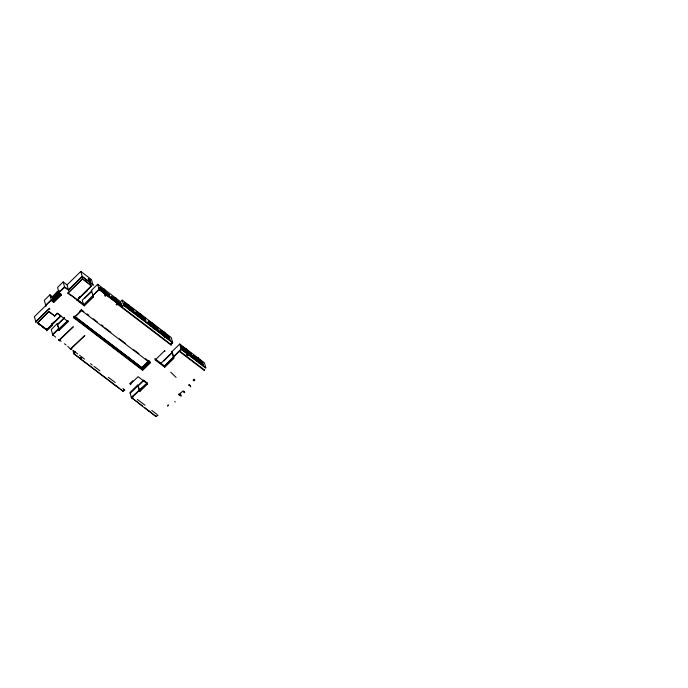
<?xml version="1.0" encoding="UTF-8"?>
<svg xmlns="http://www.w3.org/2000/svg" width="688" height="688" viewBox="0 0 688 688"><rect width="100%" height="100%" fill="white"/><g stroke="black" fill="none" stroke-linecap="round" stroke-linejoin="round"><path stroke-width="1.03" d="M54.911 297.904L56.373 296.115L54.851 297.852M141.53 367.77L145.254 364.511M145.478 364.038L145.865 365.62L145.761 363.935M148.677 361.346L145.658 363.857L146.14 365.345L149.7 361.544M60.785 294.06L53.217 301.43L51.789 296.184L49.966 294.791L44.324 300.295L45.976 306.366M68.697 290.938L67.046 284.866L63.184 281.917L57.543 287.421L59.185 293.484L61.215 295.032L53.638 302.41L51.617 300.862L49.966 294.791M58.919 290.439L52.099 297.078M52.314 297.053L53.389 301L52.314 297.053L54.017 295.384L54.954 299.314M52.537 298.145C60.991 290.869 50.8 293.862 54.911 299.177M56.407 294.541L55.952 293.329C59.056 286.939 59.211 301.705 58.033 292.959M58.987 290.542L57.758 291.583L58.652 295.53M52.494 298.016L54.386 296.511M56.003 294.593L54.3 296.261L55.135 299.134M56.235 294.369L58.119 292.71M52.632 298.222L56.141 294.808L56.898 297.586M45.657 305.205L51.308 299.701L53.208 301.172L60.63 293.948M58.876 292.331L64.517 286.827L68.379 289.777L82.164 276.344L92.828 284.479M58.962 292.667L64.612 287.171L68.473 290.112L82.259 276.679L92.923 284.823M67.046 284.866L80.831 271.433L91.495 279.569L93.147 285.64M56.674 295.823L58.394 294.309M59.589 292.976L58.6 294.197L59.71 293.122M54.662 297.956L53.002 299.572M54.765 297.766L56.468 296.193M58.506 294.129L59.693 293.054M53.114 301.103L60.535 293.871M53.544 302.333L61.112 294.954L60.991 294.215L53.32 301.516L53.638 302.41M35.733 321.588L49.519 308.155M35.828 321.924L49.613 308.491L49.837 309.308M45.958 329.182L46.345 328.546L45.958 329.182L37.556 322.612L48.96 311.501L54.739 316.076L57.379 313.238L54.679 315.869M70.855 295.444L67.914 293.036L82.508 278.812L90.85 285.176L90.369 285.907L90.85 285.176M37.616 322.818L48.96 311.501M67.966 293.243L82.508 278.812M89.294 281.031L88.21 279.749L89.586 280.644L89.904 281.805M89.999 281.727L90.584 281.306L88.657 279.835L88.305 278.545L90.231 280.007L89.509 281.194M52.314 323.472L53.836 321.984M78.441 298.016L79.963 296.528M52.271 323.919L52.297 325.433L46.707 330.885L46.492 330.068M60.733 315.792L47.128 329.311L60.733 315.792L57.379 313.238M77.228 299.985L91.048 286.26L77.228 299.985L71.045 295.264M52.297 325.433L51.772 325.028L60.931 316.102L68.155 321.623L58.996 330.541L58.153 328.984L58.996 330.541M110.794 297.044L114.922 300.14L115.661 299.418L111.422 296.184L111.981 298.231L116.22 301.464L116.865 303.743L171.26 345.256L171.037 344.439L99.089 289.528L92.768 295.685L93.516 296.906L84.357 305.833L77.133 300.321L86.292 291.394L86.826 291.798L86.602 290.981M57.147 323.747L59.013 329.062L57.147 323.747L51.23 329.518L52.873 335.589M93.516 296.906L91.341 290.431L97.662 284.273L103.716 288.9L104.198 290.671L103.381 291.385L99.218 288.16L99.958 287.438L104.198 290.671M57.68 324.151L64.603 317.417M57.93 324.418L64.543 317.976M84.925 298.11L91.71 291.497M52.563 334.428L58.48 328.658M58.678 329.389L67.837 320.462M83.609 305.094L98.995 289.184L121.871 306.642L123.53 305.016L172.611 342.469M93.293 296.089L84.134 305.016L70.984 295.066M79.791 311.191L81.304 309.72L83.841 311.655M73.96 317.908L81.528 310.537L81.304 309.72M103.716 288.9L104.559 289.416L106.21 295.479L105.393 296.279L104.628 295.685L105.445 294.894L103.793 288.822M99.958 287.438L100.517 289.485L109.762 296.537L109.211 294.49L104.972 291.256L104.559 289.416M76.764 318.123L77.443 319.653M76.85 318.458C79.567 319.722 73.934 318.174 81.089 321.537M77.77 319.903L77.245 318.389L74.27 316.437M74.218 317.245L77.297 319.378M77.667 319.671L80.539 322.061M105.049 293.81L105.823 294.395M59.392 339.64L59.71 340.801L58.867 340.285L73.324 326.723L59.968 339.709L60.449 340.078L59.632 340.87L59.314 339.717M80.806 321.477L81.399 322.835M81.21 321.571L81.82 322.99L81.373 321.915M108.781 296.373L108.472 295.212L109.211 294.49M81.15 322.328L80.823 321.124L81.339 322.474M81.717 322.758L85.544 325.837M81.812 322.827L81.296 321.485M84.787 324.306L85.45 325.923M84.951 324.641L85.639 326.069L89.5 329.01L89.001 327.729M85.123 324.555L81.356 321.846M85.424 324.736L85.957 325.992M112.892 298.429L113.391 300.269M85.295 325.493L84.873 324.211M115.661 299.418L115.257 297.577L120.538 301.731L121.965 306.986L123.625 305.36L122.197 300.106L120.538 301.731M116.943 303.675L116.091 304.431L116.857 305.025L117.674 304.234L116.023 298.162L116.435 300.002L115.687 300.725L119.927 303.958L120.245 305.119M89.165 327.651L85.407 324.934M89.302 327.755L89.913 329.174M89.474 327.832L89.818 328.941M89.251 328.511C88.159 325.157 90.369 331.478 88.924 327.307M89.913 329.01L92.682 331.341M117.734 302.342L118.31 304.019M117.829 302.41L118.405 304.096M71.105 349.624L71.913 348.833L71.457 348.481L84.822 335.495L70.331 349.04L71.174 349.556M119.85 303.958L120.667 303.245L116.435 300.002M93.052 330.403L93.396 331.668M92.94 330.687L93.74 332.244L97.601 335.194L96.931 333.577M93.215 330.739L89.457 328.03M93.353 330.842L93.964 332.261M75.439 351.886L73.771 353.512L75.706 354.991M104.843 377.617L73.865 353.847L75.525 352.23L73.238 350.484M125.895 305.618L126.489 307.373M97.103 333.912L97.782 335.34L101.738 338.195M126.016 305.764L126.583 307.45M97.404 333.938L98.014 335.357M97.644 334.119L101.549 336.939L102.065 338.444M97.541 334.832L97.025 333.482M148.651 322.285L151.885 324.753L152.702 324.039L152.555 323.145L153.906 328.468L130.565 310.658L129.215 305.334L122.197 300.106M98.109 335.262L97.498 333.843M128.389 308.129L127.865 306.263L128.604 308.989M124.537 303.881L127.779 306.349L128.596 305.635L124.356 302.402L125.173 305.403L134.409 312.455L133.592 309.454L129.361 306.229L129.215 305.334M127.994 307.175L124.046 303.993M128.114 307.312L123.874 304.079M101.059 336.673L101.643 338.281M101.532 337.034C100.594 337.808 104.808 338.831 106.107 341.377M129.705 309.729L130.479 310.314M80.685 357.502L79.963 358.637L80.737 359.222L81.451 358.087M101.403 337.782L101.076 336.578L101.497 337.851M123.625 305.36L130.643 310.58M101.97 338.212L105.789 341.282M133.592 309.454L132.784 310.176L129.55 307.708M133.008 310.993L129.86 308.43M133.042 311.131L129.645 308.327M105.109 339.76L105.883 341.515L109.684 344.103M105.582 340.121L106.115 341.532L105.668 340.457M105.539 340.938L105.126 339.666L105.694 341.377M137.505 314.485L138.099 316.231M137.617 314.622L138.193 316.308M109.839 344.378L109.246 342.762L109.504 344.12M109.246 343.183L110.028 344.679M109.435 343.166L105.651 340.388M142.253 319.447L140.825 314.192L129.138 305.403M109.727 343.286L110.166 344.628L109.641 343.114M109.745 344.301L109.168 342.753M140.825 314.192L152.478 323.222M110.157 344.464L113.701 347.483M139.604 316.033L135.656 312.851M139.647 316.17L135.579 312.851M113.296 345.849L113.64 347.122M141.315 318.587L142.081 319.18M113.202 346.202L113.984 347.698L117.932 350.553M113.46 346.193L109.702 343.475M113.606 346.296L114.208 347.715M113.769 346.632L114.079 347.775L113.692 346.21M140.971 315.087L145.211 318.32L144.394 319.034L140.343 315.947M144.618 319.851L141.47 317.297M144.652 319.989L141.255 317.185M117.184 349.022L117.846 350.648M117.442 349.014L118.035 350.794L121.896 353.735L121.286 352.316M117.51 349.28L113.752 346.571M117.82 349.461L118.259 350.803M118.026 349.513L121.492 352.531M117.691 350.209L117.27 348.936M118.353 350.717L117.743 349.298M121.699 352.48L122.18 353.95L121.871 352.815M121.939 352.66L125.844 355.481L126.36 356.986M121.742 353.305L121.398 352.032L121.982 353.649M122.309 353.735L125.904 356.53M164.036 332.046L165.464 337.292L154.68 329.062L153.329 323.738L164.036 332.046L163.761 334.308L159.711 331.22M152.108 325.57L148.152 322.397M125.336 355.404L126.265 356.754M153.071 328.855L153.94 328.099L154.585 328.718M125.827 355.576L126.265 356.917M126.007 355.558L129.963 358.577M125.921 355.911L126.222 357.046M125.887 356.47L125.371 355.12L125.844 356.754M155.127 327.823L155.608 329.595M154.68 329.062L153.983 328.4M153.974 326.834L157.113 329.397L156.898 328.58L157.715 327.858L158.524 330.859L149.279 323.807L148.47 320.806L152.702 324.039M157.156 329.535L153.759 326.731M129.404 358.302L130.084 359.833M129.49 358.637L130.402 359.919M129.972 358.732L130.41 360.073L129.886 358.568M129.748 359.411L129.421 358.207L129.989 359.755M130.307 359.841L133.979 362.645M161.568 332.846L162.256 334.669M133.446 361.656L134.134 362.92M133.73 361.707L129.946 358.93M133.85 361.75L134.461 363.169L134.014 362.086M133.79 362.499L133.541 361.303L134.04 362.851M164.26 332.863L160.02 329.629L160.837 332.622L170.082 339.683L169.274 336.681L165.034 333.448L164.114 331.969M138.185 366.007L134.358 362.937M163.701 334.531L159.633 331.212M115.532 385.512L122.937 391.3L124.459 389.821M164.63 337.67L165.447 336.879L166.143 337.541M115.627 385.856L104.911 377.549M137.428 364.477L138.09 366.102M137.591 364.821L138.279 366.24L142.046 369.009L145.813 365.414L145.271 364.15M137.763 364.735L133.997 362.017M166.591 336.733L167.261 338.496M137.901 364.838L138.374 366.317M138.064 364.915L138.598 366.171M171.037 344.439L172.697 342.813L166.238 337.877L164.888 332.562M137.935 365.663L137.514 364.391M168.672 338.221L168.543 337.309L168.981 339.27M169.274 336.681L168.534 337.404L164.501 334.222M168.715 338.35L165.533 335.658M168.792 338.358L165.318 335.546M145.366 364.064L148.634 360.873M141.547 367.839L145.366 364.227M145.46 364.133L148.728 360.951M145.435 364.33L141.771 368.003L138.047 365.113M145.572 364.115L149.227 360.641M145.555 364.468L141.952 367.977L74.364 316.351M141.891 368.682L141.565 367.478L142.046 369.009M145.959 365.526L142.399 368.742L142.063 367.53M142.167 369.052L149.795 361.613M145.598 358.792L149.829 362.017L142.261 369.396L73.736 317.091M142.571 370.282L150.139 362.903L81.442 310.469L73.865 317.847L142.571 370.282L142.347 369.465M130.471 383.534L130.78 384.695L130.032 383.465L132.87 380.696M122.937 391.3L124.365 389.477M170.891 344.06L172.052 343.011M130.256 384.291L138.073 376.671L147.602 383.947L139.784 391.567L137.609 385.091L129.98 392.521L131.408 397.776L138.133 402.635M164.716 350.596L164.939 351.413L164.406 351.009L155.247 359.927L164.785 367.211L173.944 358.285L171.759 351.809L179.749 344.034L185.794 348.644L187.222 353.899M139.784 391.567L138.142 385.495L143.439 380.326M160.493 363.72L172.292 352.213L171.759 351.809M130.204 393.338L137.832 385.908L138.365 386.312M138.477 385.667L143.74 380.541M163.873 360.925L172.181 352.824M181.133 348.979L164.466 366.05L164.785 367.211M131.408 397.776L147.387 383.13M179.749 344.034L181.176 349.28L164.561 366.386L155.024 359.11M183.524 349.504L182.088 348.558M185.794 348.644L186.646 349.16L188.065 354.415L187.256 355.206L186.388 354.277M186.095 349.392L185.201 350.183L181.959 347.707M186.861 349.986L186.646 349.16M185.425 351L185.287 350.089L181.976 347.509M186.482 354.621L187.299 353.83L185.872 348.575M188.443 353.408L190.559 354.87L186.517 351.783M187.901 354.148L187.256 355.206M186.474 351.645C190.249 355.834 190.481 352.419 191.195 356.917L191.84 356.289L191.032 353.288L181.778 346.227L181.133 346.864L181.778 346.227L182.595 349.229L191.84 356.289L191.066 356.874M202.659 365.724L203.442 365.139L202.625 362.137L193.38 355.085L192.64 355.799L197.645 359.626M197.396 360.951L196.888 358.938L197.619 358.319L197.465 357.425L198.239 358.018L199.589 363.333L205.841 368.106L204.413 362.86L198.239 358.018M193.87 357.287L197.017 359.85L196.794 359.033L197.688 358.242M198.462 358.835L198.161 358.087M148.892 410.968L156.038 416.567L157.707 414.941L157.93 415.767M198.729 362.404L199.494 362.997M148.978 411.312L138.228 402.979M181.176 349.28L198.823 362.748L197.465 357.425M200.139 362.335L200.707 364.021M198.884 361.114L202.023 363.668L201.799 362.851L202.625 362.137M180.342 395.66L178.975 394.783L182.767 391.085L183.945 392.151L183.636 390.99L184.401 391.575M179.929 394.594L180.798 395.093M183.73 391.326L184.04 392.057M181.942 349.857L182.595 349.229L181.821 349.814M193.414 358.663L194.197 358.078L193.38 355.085M99.829 289.975L100.517 289.485M116.306 302.548L116.986 302.049L121.226 305.283L120.667 303.245M129.49 309.72L130.178 309.222L130.565 310.658M141.1 318.578L141.788 318.088M152.831 327.531L153.519 327.041L153.906 328.468M165.163 336.939L165.851 336.449L166.238 337.877M152.555 323.145L153.329 323.738M164.81 332.631L171.269 337.559L172.697 342.813M186.568 349.237L197.396 357.502M124.554 303.683L127.942 306.272M128.716 306.857L132.956 310.09L133.524 312.189M136.164 312.541L139.552 315.13M140.326 315.715L144.566 318.948L145.134 321.055M148.668 322.079L152.057 324.667L152.495 326.834M152.831 325.261L157.062 328.494L157.423 330.446M160.227 330.902L163.615 333.491L164.389 336.355M164.389 334.076L168.62 337.318M186.99 351.327L190.378 353.916L191.032 353.288L190.284 354.01L186.895 351.422M192.726 355.713L196.966 358.947L197.508 360.942M198.583 360.177L201.971 362.765M123.823 303.176L127.856 306.358M129.473 307.596L132.861 310.185L133.429 312.283M136.069 312.627L139.466 315.216L139.982 317.125M140.438 315.861L144.471 319.043M147.937 321.58L151.962 324.762M160.304 331.014L163.52 333.585M181.89 347.595L186.052 350.777M198.488 360.271L201.885 362.86L202.754 365.629M136.147 312.748L139.38 315.216L140.206 314.493L135.966 311.26L136.783 314.261L146.028 321.322L145.211 318.32M153.656 326.103L156.898 328.58M161.018 331.728L163.443 333.577M164.406 334.308L168.448 337.395M186.973 351.534L190.206 354.002M192.752 355.945L196.794 359.033M198.565 360.383L201.799 362.851M182.277 348.438L185.511 350.906M148.075 322.388L152.315 325.622L150.801 324.684M182.036 348.472L185.631 351.052L184.178 350.158M193.629 357.321L197.224 359.901L193.681 357.407M198.643 361.14L202.229 363.72L198.694 361.234M135.596 313.083L136.886 314.063M141.246 317.392L142.622 318.286M148.101 322.62L149.382 323.601M104.49 289.485L115.18 297.646M194.197 358.078L203.442 365.139M181.082 348.936L205.746 367.77M165.541 337.223L166.307 337.808M187.299 353.83L188.065 354.415M198.892 362.679L199.666 363.264M99.313 288.066L103.553 291.299L104.069 293.208M104.671 292.202L108.558 295.126M110.777 296.812L115.016 300.045L115.532 301.955M115.782 300.639L120.022 303.872M104.903 292.495L108.472 295.212M106.21 295.479L105.367 294.963L104.757 292.718M82.569 279.01L90.911 285.382M90.317 285.701L91.1 286.457M91.341 290.431L91.865 290.835L82.276 300.183L83.343 304.113M173.376 356.453L173.901 356.857M194.73 380.103L193.887 379.458L193.147 380.18L193.99 380.825M189.277 384.824L190.748 386.862M77.624 299.77L84.039 304.672L84.357 305.833M154.938 358.775L164.466 366.05M190.524 386.045L188.787 384.721L189.011 385.547M67.914 293.036L70.804 295.247M87.135 313.9L88.821 315.19M101.514 324.874L103.209 326.164M149.597 361.733L146.363 364.872L146.037 363.66M93.147 318.759L97.378 321.984M104.989 327.798L110.914 332.313M119.377 338.771L125.293 343.295M133.756 349.753L138.83 353.623M55.952 293.329L57.121 297.362L56.27 294.507M56.141 294.808L56.855 297.62M146.105 363.926L146.183 365.053M146.019 364.021L146.14 365.345M180.892 395.437L178.751 393.966L178.975 394.783M74.304 316.145L141.874 367.547L142.227 368.992L73.642 316.755M97.197 333.981C91.865 331.332 94.333 331.478 93.448 330.756M142.304 368.828L142.485 370.213L150.053 362.834L149.829 362.017M126.188 356.909L129.989 359.919M53.423 301.585L51.394 300.045L34.4 316.678L36.051 322.741M57.439 313.444L60.793 315.998M143.414 380.094L146.587 382.519M49.011 311.707L54.739 316.076M168.5 405.602L168.199 404.725M137.609 385.091L138.142 385.495M51.789 323.549L52.322 323.953M130.032 383.465L130.557 383.87M52.082 324.616L51.548 324.211L51.772 325.028M46.345 328.546L47.076 329.105M46.397 328.752L47.128 329.311M37.556 322.612L45.898 328.976M38.27 323.523L39.956 324.813M38.287 323.807L39.93 325.054M41.564 326.31L44.032 328.185M44.273 328.374L45.958 329.664M55.685 337.086L52.649 334.772L67.931 320.797L68.155 321.623M61.129 341.239L58.712 339.399L58.936 340.216M64.423 343.751L66.065 345.006M67.716 346.262L70.408 348.962M76.058 352.634L77.761 353.933M79.473 355.232L84.581 359.136M90.541 363.685L92.244 364.984M93.946 366.283L99.906 370.832M108.42 377.334L115.231 382.528M122.894 388.385L124.82 390.5M137.325 399.393L144.97 405.223M151.756 410.409L156.855 414.296M81.545 358.431L81.081 357.803M76.557 355.636L79.094 357.571M87.324 363.849L80.04 358.56M88.167 364.502L108.214 379.793M109.057 380.447L119.772 388.617M120.615 389.262L122.842 390.965M131.847 397.836L131.322 397.432L147.292 382.786L147.602 383.947M132.139 398.06L142.373 405.868M144.729 407.666L156.038 416.567M170.71 372.165L176.085 377.385M50.19 295.616L50.516 296.795M200.612 363.943L200.131 362.172L200.518 364.038M199.202 361.905L199.589 363.333M198.428 361.32L198.823 362.748M188.538 353.322L189.019 355.094M187.609 353.056L187.996 354.483M194.429 379.226L194.652 380.043M193.689 379.948L193.913 380.765M185.364 350.097L185.906 352.075M184.496 391.919L184.719 392.736M172.086 351.577L173.72 357.468M165.077 335.864L165.464 337.292M180.265 393.132L181.107 396.254M163.538 333.482L164.303 336.449M180.024 394.508L180.247 395.755M156.984 328.486L157.543 330.679M174.872 401.293L175.096 402.11M151.979 324.667L152.624 327.479M150.698 325.845L150.104 323.936L150.603 325.777M144.489 318.948L144.987 320.952M167.537 405.499L167.76 406.316M140.051 313.608L141.41 318.931M139.475 315.121L140.214 317.847M128.441 304.75L129.8 310.073M133.936 361.664L134.229 363.152M116.986 302.049L117.596 304.302M115.257 297.577L116.9 303.64M114.836 299.443L115.438 302.049M121.871 352.394L122.309 353.899M105.522 293.303L106.141 295.556M133.076 396.15L133.3 396.967M101.936 291.523L101.248 289.7M97.662 284.273L99.304 290.345M113.219 345.849L113.795 347.552M90.231 280.007L90.584 281.306M80.831 271.433L82.483 277.496M92.975 330.395L93.551 332.106M85.346 324.573L85.733 326.138M76.91 299.504L77.133 300.321M77.202 319.464L76.781 318.037L77.013 319.327M63.184 281.917L64.835 287.988M60.991 294.215L61.215 295.032M72.971 350.562L73.865 353.847M55.823 293.63L56.098 294.67M153.476 324.624L152.736 325.347L157.053 328.64L157.793 327.918L153.476 324.624M204.173 369.731L179.508 350.906L179.731 351.723L204.396 370.548L204.173 369.731"/></g></svg>
